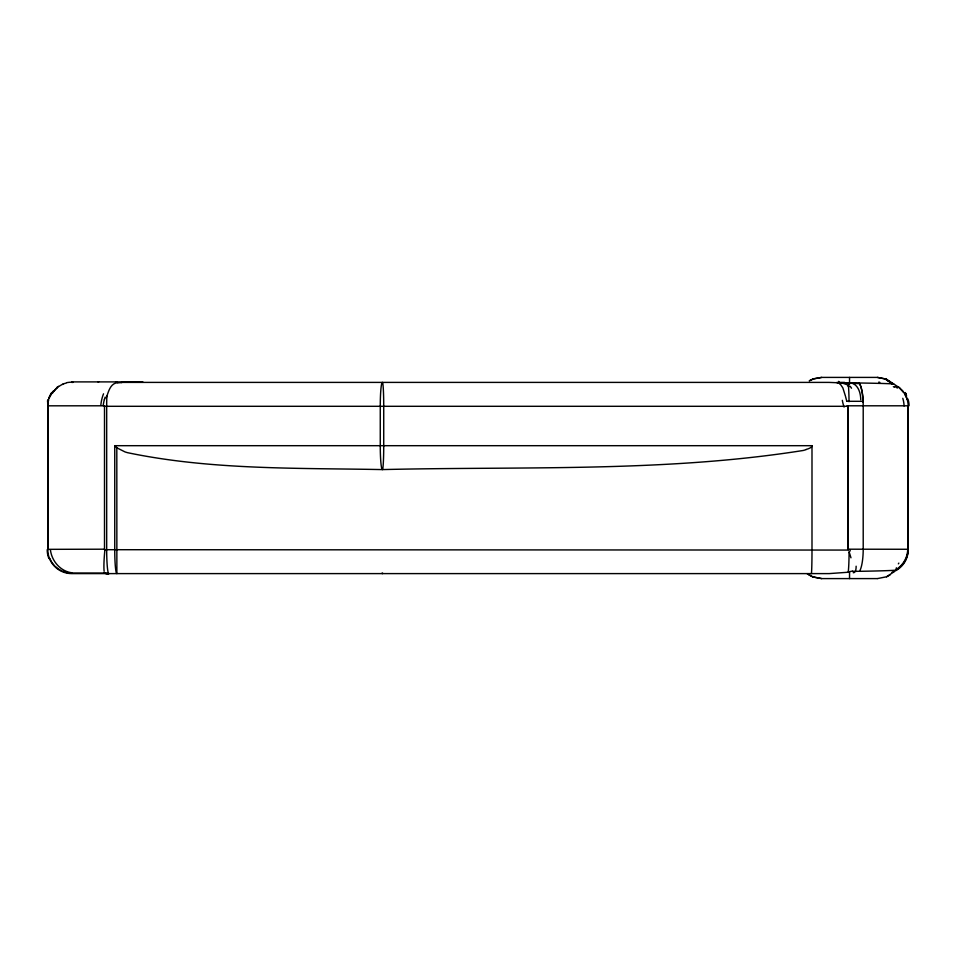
<?xml version="1.0" encoding="UTF-8"?>
<svg xmlns="http://www.w3.org/2000/svg" width="956" height="956" viewBox="0 0 956 956"><rect width="100%" height="100%" fill="white"/><g stroke="black" fill="none" stroke-linecap="round" stroke-linejoin="round"><path stroke-width="1.43" d="M848.378 550.07L104.467 549.7A3.322 3.262 -89.7 0 0 104.503 549.198L104.503 406.3A3.37 3.37 0 0 1 104.539 405.798L47.931 405.822M114.744 445.687L116.811 447.767L116.871 573.6A23.9 2.139 -90 0 1 114.744 549.7L114.744 445.687L811.991 445.687L811.991 549.7A23.912 0.669 90 0 1 811.321 573.6M907.925 405.953L907.925 549.258L907.925 405.798L847.04 405.798M907.949 549.27L847.745 549.198L847.745 406.3M907.949 549.485L908.069 549.7A23.864 23.637 -30.8 0 1 895.664 570.23M48.039 403.384L47.943 549.628M48.099 402.811L48.338 401.281M48.625 400.086L48.421 400.863A23.948 23.948 0 0 0 47.8 406.3L47.8 549.7A23.9 23.9 0 0 0 71.7 573.6L829.187 573.6L849.537 572.142L849.537 578.595M106.152 398.174C108.387 392.33 110 383.32 117.66 382.687A23.9 5.915 -90 0 0 116.154 381.898A23.9 5.915 90 0 1 116.417 381.91M106.785 396.178L106.881 395.892A23.9 2.139 90 0 0 106.678 406.3L106.678 549.7A23.9 2.139 90 0 0 108.805 573.6A47.334 33.472 -89.7 0 1 103.905 573.122L72.047 573.098M49.401 397.696L49.15 398.365L49.473 397.529M49.664 397.039L51.755 393.131M50.441 395.378L50.776 394.744M52.006 392.761L53.62 390.669M811.417 446.906L811.811 446.356A1.494 1.494 0 0 0 811.991 445.687M56.846 387.574L62.678 384.169M57.193 387.311L58.495 386.379M877.429 578.595L886.571 576.779L894.326 571.604M886.571 576.779L890.096 574.915M809.218 380.894L813.162 378.958L821.658 377.405L813.556 378.815L809.756 380.572M891.984 572.333L894.625 571.258A23.9 23.9 0 0 0 908.2 549.7L908.2 406.3A23.9 23.9 0 0 0 904.782 393.992L904.484 393.502M904.185 393.047L898.987 387.443L886.343 379.126L877.429 377.405L886.391 379.15M63.443 383.87L66.143 383.057M806.135 449.607L805.322 449.87A57.515 57.515 0 0 1 803.279 450.467C664.432 472.467 522.514 466.217 382.4 469.587C297.388 467.926 211.025 470.113 127.423 452.654A73.421 73.421 0 0 1 125.021 451.913L116.871 447.826M893.812 384.061L892.127 383.87M121.484 382.424L123.121 382.4M852.824 571.377L859.563 571.27A23.9 5.915 90 0 0 863.208 549.198L863.208 405.798A23.9 5.915 90 0 0 859.121 383.057M821.802 377.405L877.285 377.405M71.855 381.898L142.862 381.898M71.7 382.4L73.11 382.4M123.3 382.4L829.043 382.4L859.516 383.631A23.9 5.915 -90 0 1 863.149 402.333M836.835 382.4L844.614 382.4M847.04 401.305L862.348 401.305M104.503 406.3L848.151 406.3M47.931 549.33L104.503 549.198M821.802 578.595L877.285 578.595M837.133 382.806L849.537 382.938M892.366 383.882L892.271 383.762M892.51 383.882L885.638 379.15L892.581 383.894A43.809 0.645 0.7 0 0 849.454 382.854M892.773 383.906L885.603 379.126M843.204 383.38L847.315 384.754M62.893 571.27L63.359 571.461A23.828 23.613 32 0 0 67.458 572.68M808.86 574.891L812.899 576.934L821.658 578.595L812.887 576.934L807.031 573.6M898.222 386.869L899.118 387.539M840.324 384.181L842.857 387.897L845.343 395.784M899.895 388.196L902.034 390.287M902.249 390.514L902.763 391.124M902.858 391.243L903.528 392.103M851.509 388.208L850.446 386.618A14.041 9.847 -34.9 0 0 850.099 386.272M905.643 395.593L906.706 398.162M906.766 398.329L907.077 399.369M846.777 401.257L845.498 396.37M850.971 557.814L849.083 551.708A23.912 1.326 -90 0 1 848.175 572.262M848.151 405.714L848.151 549.198A1.518 1.518 0 0 0 848.247 549.7M849.537 377.417L849.537 383.476M108.398 573.146A23.9 2.139 -90 0 0 108.805 573.6A47.334 33.448 89.7 0 1 103.917 573.062M108.805 573.6A23.9 23.9 0 0 1 103.881 573.086M902.787 398.317A22.813 17.041 88.5 0 1 904.089 405.977M66.765 382.663A23.219 4.469 -21.5 0 1 71.987 382.269M811.536 447.085A16.013 16.013 0 0 1 806.099 449.416M100.798 405.32A23.47 11.651 -84.7 0 1 103.535 393.8M103.164 405.607A23.745 8.198 -81.6 0 1 104.419 399.202M907.949 399.034A23.028 21.904 -55.3 0 1 909.072 405.726M878.779 382.089A35.492 2.103 12.6 0 1 879.831 382.364M905.583 393.346A13.037 5.605 42.1 0 1 906.157 394.398M849.549 384.635A11.723 2.844 10.2 0 1 848.677 384.372M848.354 385.089A23.9 1.326 90 0 1 849.048 401.687M847.578 385.818A6.608 3.585 -2.2 0 1 849.358 386.606M117.935 382.854A20.685 6.931 8.7 0 1 121.711 382.639M52.281 393.49A25.872 24.33 82.8 0 1 56.978 387.73M49.055 397.517A20.243 13.91 -44.6 0 1 49.33 396.812M48.995 398.425A14.328 6.214 -57.1 0 0 48.828 398.927A13.922 5.832 -57.7 0 1 48.959 398.497M844.088 407.053A23.243 12.404 70.2 0 1 842.32 400.325M838.555 381.372A15.38 8.508 -43.7 0 1 840.133 384.3M381.982 573.146A23.9 2.139 90 0 0 382.4 573.6A23.9 1.326 -90 0 0 382.651 573.146M48.899 558.519A23.422 22.502 38.9 0 1 47.214 549.664M907.722 549.7A23.876 23.123 -46.8 0 1 896.226 569.477M904.866 393.741A11.58 5.103 75 0 1 905.595 395.031M905.368 393.645A6.214 2.223 77.1 0 1 906.396 395.115M906.24 395.103A7.576 1.96 49.4 0 1 906.611 396.166M104.144 571.318A23.84 2.354 -84.1 0 1 104.909 549.676M71.7 572.752A23.745 20.315 61.8 0 1 50.405 549.724M61.805 570.863A23.864 23.565 28.7 0 1 55.579 566.645M54.862 566.06A23.888 23.422 30 0 1 49.736 558.376M895.736 570.087A45.565 0.753 -0.8 0 1 860.245 571.306M896.13 568.928A14.448 1.589 -69.6 0 1 896.381 567.804M898.843 563.108A14.436 0.657 -57.9 0 1 898.365 563.837M852.609 570.947A15.822 13.241 4.7 0 1 849.43 571.64M850.314 550.931A16.682 11.58 70.8 0 1 849.729 549.521M62.654 384.432A19.335 10.922 -41.4 0 1 63.407 384.133M54.074 391.088A25.896 24.175 87.6 0 1 57.444 387.646M50.441 394.613A25.298 23.494 -5.4 0 1 51.648 392.558M49.724 396.083A23.494 19.514 -31.3 0 1 50.106 395.282M49.27 397.565A19.992 13.3 -46 0 1 49.473 397.027M893.334 386.666A22.394 13.169 44.8 0 1 894.505 387.276M895.055 386.499A25.908 20.96 65.2 0 1 897.337 388.064M899.106 387.55A27.485 25.669 -60.8 0 1 899.656 388.005M905.189 392.534A17.065 9.548 36 0 1 905.786 393.561M856.134 566.203A23.769 6.537 71.1 0 1 853.242 572.728M48.302 403.623A12.225 4.923 85.2 0 1 48.35 403.062M852.931 383.571A23.565 13.993 -76 0 1 860.759 399.775M905.356 395.437A14.065 7.098 77.1 0 1 905.511 395.772M104.491 399.477A22.968 11.185 -84.4 0 1 105.136 397.099M47.597 403.097A12.177 5.569 83.4 0 1 47.692 402.392M47.43 401.293A5.354 1.804 87.4 0 1 48.063 399.775M383.726 445.687L383.726 406.3A23.9 1.326 -90 0 0 382.4 382.4A23.9 2.139 -90 0 0 380.261 406.3L380.261 445.687A23.9 2.139 90 0 0 382.388 469.587A23.9 1.326 -90 0 0 383.726 445.687M98.564 381.898A23.9 5.915 -90 0 0 98.265 381.922A23.9 5.915 90 0 1 98.564 381.898M48.421 399.799A7.815 1.745 -65.2 0 0 48.218 400.6A7.696 1.673 -65.5 0 1 48.433 399.835"/></g></svg>
